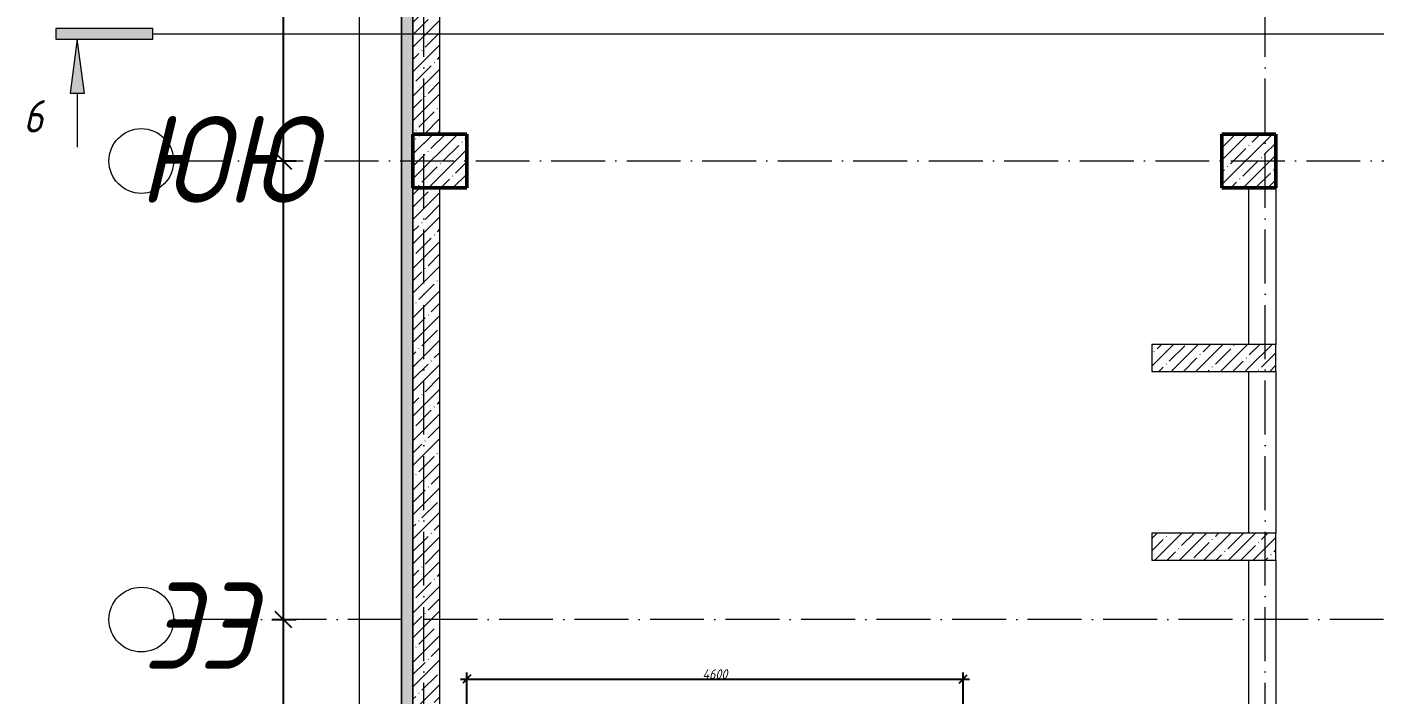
# Model space of a CAD drawing. Header units: millimetres. Extents: x -401725 to 250493, y 305116 to 802890.
# Drawn here: x -356780 to -344291, y 536107 to 542289 of the extents above; entities that cross this region are included whole.
import ezdxf

# ---------------------------------------------------------------- set-up
doc = ezdxf.new("R2010")
doc.units = ezdxf.units.MM
doc.linetypes.add('50_200_ШТРИХ_1Т_ш5_п1_п1_', pattern=[700, 500, -100, 0, -100])
for name, color, linetype, lineweight in [('A-____-____-DIMS', 7, 'Continuous', 9), ('A-FLOR-____-OTLN', 7, 'Continuous', 9), ('A-WALL-____-MCUT', 7, 'Continuous', 13), ('A-WALL-____-MCUT-1', 7, 'Continuous', 9), ('A-WALL-____-MCUT-3', 7, 'Continuous', 9), ('A-WALL-____-OTLN', 7, 'Continuous', 9), ('A-WALL-____-PATT-1', 7, 'Continuous', 9), ('G-____-____-SYMB', 7, 'Continuous', 9), ('S-COLS-____-MCUT', 7, 'Continuous', 50), ('S-COLS-____-OTLN', 7, 'Continuous', 9), ('S-GRID-____-IDEN', 7, 'Continuous', 9), ('S-GRID-____-OTLN-1', 7, '50_200_ШТРИХ_1Т_ш5_п1_п1_', 9)]:
    doc.layers.add(name, color=color, linetype=linetype, lineweight=lineweight)
doc.layers.add('G-____-____-SYMB-1', color=9, linetype='Continuous', lineweight=9, true_color=0x808080)
doc.styles.add('ISOCPEUR_I', font='isocpeui.ttf', dxfattribs={"width": 0.9, "height": 2.5})
doc.styles.add('ISOCPEUR_I_1', font='isocpeui.ttf', dxfattribs={"width": 0.85, "height": 2.5})
doc.styles.add('ISOCPEUR_I_7', font='isocpeui.ttf', dxfattribs={"width": 0.9, "height": 90})
doc.dimstyles.new('ISO-1_8_0_9К_СРЕДНИЙ_Кладочные', dxfattribs={"dimscale": 304.8, "dimtxt": 89.638306, "dimasz": 0.246063, "dimexe": 0.19685, "dimexo": 0, "dimgap": 0, "dimtad": 1, "dimdec": 3, "dimrnd": 0.001, "dimdsep": 46, "dimtxsty": 'ISOCPEUR_I_7', "dimblk1": 'OBLIQUE', "dimblk2": 'OBLIQUE', "dimsah": 1, "dimcen": 0.09, "dimdle": 0.19685, "dimazin": 0, "dimtfac": 1, "dimtdec": 4, "dimtix": 1, "dimtmove": 2, "dimatfit": 3, "dimfxl": 1, "dimtvp": 1, "dimtolj": 1, "dimtzin": 0, "dimarcsym": 2})
doc.dimstyles.new('ISO-2_5_0_9К_БОЛЬШОЙ_ОСИ', dxfattribs={"dimscale": 304.8, "dimtxt": 248.995294, "dimasz": 0.492126, "dimexe": 0.393701, "dimexo": 0, "dimgap": 0, "dimtad": 1, "dimdec": 0, "dimzin": 0, "dimdsep": 46, "dimtxsty": 'ISOCPEUR_I', "dimblk1": 'OBLIQUE', "dimblk2": 'OBLIQUE', "dimsah": 1, "dimcen": 0.09, "dimdle": 0.393701, "dimazin": 0, "dimtfac": 1, "dimtdec": 4, "dimtix": 1, "dimtmove": 0, "dimatfit": 3, "dimfxl": 1, "dimtvp": 1, "dimtolj": 1, "dimtzin": 0, "dimarcsym": 2})
pattern_1 = [(45, (-350751.34, 459015.94), (-114.04925, 114.04925), []), (45, (-350637.3, 459015.94), (-114.04925, 114.04925), [201.612, -40.322, 3.353, -36.97])]

# ---------------------------------------------------------------- blocks, each defined once
blk = doc.blocks.new('BSC_Колонна _Прямоугольная - 500х500-V45-АР1_Кладочный план подвала в осях 1-64_Ю-ЯЯ')
at = {"layer": 'S-COLS-____-OTLN'}
h = blk.add_hatch(dxfattribs=at)
h.set_pattern_fill('FP_52', color=256, style=0, pattern_type=2)
h.set_pattern_definition([(45, (2200, -82031.04), (-114.04925, 114.04925), []), (45, (2314.05, -82031.04), (-114.04925, 114.04925), [201.613, -40.323, 3.353, -36.97])])
h.paths.add_polyline_path([(-250, -250), (250, -250), (250, 250), (-250, 250)], flags=0)
at = {"layer": 'S-COLS-____-MCUT'}
for p, q in [((250, 250), (-250, 250)), ((-250, 250), (-250, -250)), ((250, -250), (250, 250)), ((-250, -250), (250, -250))]:
    blk.add_line(p, q, dxfattribs=at)
blk = doc.blocks.new('BSC_Колонна _Прямоугольная - 500х500-V49-АР1_Кладочный план подвала в осях 1-64_Ю-ЯЯ')
at = {"layer": 'S-COLS-____-OTLN'}
h = blk.add_hatch(dxfattribs=at)
h.set_pattern_fill('FP_62', color=256, style=0, pattern_type=2)
h.set_pattern_definition([(45, (-5300, -82031.04), (-114.04925, 114.04925), []), (45, (-5185.95, -82031.04), (-114.04925, 114.04925), [201.613, -40.323, 3.353, -36.97])])
h.paths.add_polyline_path([(-250, -250), (250, -250), (250, 250), (-250, 250)], flags=0)
at = {"layer": 'S-COLS-____-MCUT'}
for p, q in [((250, 250), (-250, 250)), ((-250, 250), (-250, -250)), ((250, -250), (250, 250)), ((-250, -250), (250, -250))]:
    blk.add_line(p, q, dxfattribs=at)
blk = doc.blocks.new('Ось сетки - Круг_Ø6_00__ISO-2_5_0_9K_-25732049-АР1_Кладочный план подвала в осях 1-64_Ю-ЯЯ')
at = {"layer": 'S-GRID-____-IDEN'}
blk.add_circle((0, 0), 3, dxfattribs=at)
blk = doc.blocks.new('_Oblique')
at = {"color": 0, "linetype": 'ByBlock', "lineweight": -2}
blk.add_line((-0.5, -0.5), (0.5, 0.5), dxfattribs=at)
blk = doc.blocks.new('*D8493')
at = {"layer": 'A-____-____-DIMS', "color": 0, "lineweight": -2, "transparency": 16777216}
for p, q in [((-354403, 535477), (-354403, 536917)), ((-354509, 536797), (-354283, 536797)), ((-354509, 535597), (-354283, 535597))]:
    blk.add_line(p, q, dxfattribs=at)
at = {"layer": 'Defpoints', "color": 0, "transparency": 16777216}
for p in [(-354509, 536797), (-354403, 536797), (-354509, 535597)]:
    blk.add_point(p, dxfattribs=at)
at = {"layer": 'A-____-____-DIMS', "color": 0, "lineweight": -2, "transparency": 16777216, "xscale": 150, "yscale": 150, "zscale": 150}
for p, rotation in [((-354403, 536797), 90), ((-354403, 535597), 270)]:
    blk.add_blockref('_Oblique', p, dxfattribs=dict(at, rotation=rotation))
at = {"layer": 'A-____-____-DIMS', "color": 0, "transparency": 16777216, "insert": (-354404, 536197), "char_height": 2.5, "width": 701.02, "attachment_point": 5, "rotation": 90, "style": 'ISOCPEUR_I'}
blk.add_mtext('\\A1;1200', dxfattribs=at)
blk = doc.blocks.new('*D8494')
at = {"layer": 'A-____-____-DIMS', "color": 0, "lineweight": -2, "transparency": 16777216}
for p, q in [((-354403, 536677), (-354403, 541167)), ((-354509, 541047), (-354283, 541047)), ((-354509, 536797), (-354283, 536797))]:
    blk.add_line(p, q, dxfattribs=at)
at = {"layer": 'Defpoints', "color": 0, "transparency": 16777216}
for p in [(-354509, 541047), (-354403, 541047), (-354509, 536797)]:
    blk.add_point(p, dxfattribs=at)
at = {"layer": 'A-____-____-DIMS', "color": 0, "lineweight": -2, "transparency": 16777216, "xscale": 150, "yscale": 150, "zscale": 150}
for p, rotation in [((-354403, 541047), 90), ((-354403, 536797), 270)]:
    blk.add_blockref('_Oblique', p, dxfattribs=dict(at, rotation=rotation))
at = {"layer": 'A-____-____-DIMS', "color": 0, "transparency": 16777216, "insert": (-354404, 538922), "char_height": 2.5, "width": 781.46, "attachment_point": 5, "rotation": 90, "style": 'ISOCPEUR_I'}
blk.add_mtext('\\A1;4250', dxfattribs=at)
blk = doc.blocks.new('*D8495')
at = {"layer": 'A-____-____-DIMS', "color": 0, "lineweight": -2, "transparency": 16777216}
for p, q in [((-354403, 540927), (-354403, 544717)), ((-354509, 544597), (-354283, 544597)), ((-354509, 541047), (-354283, 541047))]:
    blk.add_line(p, q, dxfattribs=at)
at = {"layer": 'Defpoints', "color": 0, "transparency": 16777216}
for p in [(-354509, 544597), (-354403, 544597), (-354509, 541047)]:
    blk.add_point(p, dxfattribs=at)
at = {"layer": 'A-____-____-DIMS', "color": 0, "lineweight": -2, "transparency": 16777216, "xscale": 150, "yscale": 150, "zscale": 150}
for p, rotation in [((-354403, 544597), 90), ((-354403, 541047), 270)]:
    blk.add_blockref('_Oblique', p, dxfattribs=dict(at, rotation=rotation))
at = {"layer": 'A-____-____-DIMS', "color": 0, "transparency": 16777216, "insert": (-354404, 542822), "char_height": 2.5, "width": 758.48, "attachment_point": 5, "rotation": 90, "style": 'ISOCPEUR_I'}
blk.add_mtext('\\A1;3550', dxfattribs=at)
blk = doc.blocks.new('Разрез - Заголовок разреза-10218885-АР1_Кладочный план подвала в осях 1-64_Ю-ЯЯ')
at = {"layer": 'G-____-____-SYMB'}
for points in [[(0, 0.5), (0, -0.5), (-9, -0.5), (-9, 0.5)], [(-6.34, -5.5), (-7.66, -5.5), (-7, -0.5)]]:
    blk.add_hatch(color=256, dxfattribs=at).paths.add_polyline_path(points, flags=0)
for p, q in [((0, 0.5), (-9, 0.5)), ((-9, 0.5), (-9, -0.5)), ((0, -0.5), (0, 0.5)), ((-9, -0.5), (0, -0.5)), ((-7, -0.5), (-7.66, -5.5)), ((-6.34, -5.5), (-7, -0.5)), ((-7.66, -5.5), (-6.34, -5.5)), ((-7, -5.5), (-7, -10.5))]:
    blk.add_line(p, q, dxfattribs=at)
blk = doc.blocks.new('*D8308')
at = {"layer": 'A-____-____-DIMS', "color": 0, "lineweight": -2, "transparency": 16777216}
for p, q in [((-352701, 535847), (-352701, 536306)), ((-348101, 535847), (-348101, 536306)), ((-352761, 536246), (-348041, 536246))]:
    blk.add_line(p, q, dxfattribs=at)
at = {"layer": 'Defpoints', "color": 0, "transparency": 16777216}
for p in [(-348101, 536246), (-352701, 535847), (-348101, 535847)]:
    blk.add_point(p, dxfattribs=at)
at = {"layer": 'A-____-____-DIMS', "color": 0, "lineweight": -2, "transparency": 16777216, "xscale": 75, "yscale": 75, "zscale": 75, "rotation": 180}
blk.add_blockref('_Oblique', (-352701, 536246), dxfattribs=at)
at = {"layer": 'A-____-____-DIMS', "color": 0, "lineweight": -2, "transparency": 16777216, "xscale": 75, "yscale": 75, "zscale": 75}
blk.add_blockref('_Oblique', (-348101, 536246), dxfattribs=at)
at = {"layer": 'A-____-____-DIMS', "color": 0, "transparency": 16777216, "insert": (-350401, 536291), "char_height": 90, "width": 562.65, "attachment_point": 5, "style": 'ISOCPEUR_I_7'}
blk.add_mtext('\\A1;4600', dxfattribs=at)

msp = doc.modelspace()

# ---------------------------------------------------------------- hatches: boundary and pattern name
at = {"layer": 'A-WALL-____-PATT-1'}
h = msp.add_hatch(dxfattribs=at)
h.set_pattern_fill('FP_54', color=256, style=0, pattern_type=2)
h.set_pattern_definition([(0, (-350751.34, 459015.94), (120.967, 69.841), [80.645, -161.29]), (120, (-350751.34, 459015.94), (-120.96808, 69.84086), [80.645, -161.29]), (60, (-350751.34, 459015.94), (-8e-05, 139.68186), [0, -161.29, 80.645, 0])])
h.paths.add_polyline_path([(-353203.3432, 514094.983), (-353203.3432, 544798.983), (-353303.3432, 544798.983), (-353303.3432, 514094.983)], flags=0)
h = msp.add_hatch(dxfattribs=at)
h.set_pattern_fill('FP_1', color=256, style=0, pattern_type=2)
h.set_pattern_definition(pattern_1)
h.paths.add_polyline_path([(-353201.3432, 541296.983), (-352951.3432, 541296.983), (-352951.3432, 544196.983), (-353201.3432, 544196.983)], flags=0)
h = msp.add_hatch(dxfattribs=at)
h.set_pattern_fill('FP_1', color=256, style=0, pattern_type=2)
h.set_pattern_definition(pattern_1)
h.paths.add_polyline_path([(-353201.3432, 535846.983), (-352951.3432, 535846.983), (-352951.3432, 540796.983), (-353201.3432, 540796.983), (-353201.3432, 538842.9958)], flags=0)
h = msp.add_hatch(dxfattribs=at)
h.set_pattern_fill('FP_1', color=256, style=0, pattern_type=2)
h.set_pattern_definition(pattern_1)
h.paths.add_polyline_path([(-346351.3432, 539096.983), (-345451.3432, 539096.983), (-345451.3432, 539346.983), (-346351.3432, 539346.983)], flags=0)
h = msp.add_hatch(dxfattribs=at)
h.set_pattern_fill('FP_1', color=256, style=0, pattern_type=2)
h.set_pattern_definition(pattern_1)
h.paths.add_polyline_path([(-345451.3432, 537346.983), (-345201.3432, 537346.983), (-345201.3432, 537596.983), (-345451.3432, 537596.983)], flags=0)
h.paths.add_polyline_path([(-345201.3432, 539096.983), (-345201.3432, 539346.983), (-345451.3432, 539346.983), (-345451.3432, 539096.983)], flags=0)
h = msp.add_hatch(dxfattribs=at)
h.set_pattern_fill('FP_1', color=256, style=0, pattern_type=2)
h.set_pattern_definition(pattern_1)
h.paths.add_polyline_path([(-345451.3432, 537346.983), (-345451.3432, 537596.983), (-346351.3432, 537596.983), (-346351.3432, 537346.983)], flags=0)

# ---------------------------------------------------------------- linework, layer by layer
at = {"layer": 'A-FLOR-____-OTLN'}
msp.add_line((-353701.3432, 545196.983), (-353701.3432, 513696.983), dxfattribs=at)
at = {"layer": 'A-WALL-____-MCUT'}
for p, q in [((-353311.3432, 544806.983), (-353311.3432, 514086.983)), ((-353303.3432, 514094.983), (-353303.3432, 544798.983))]:
    msp.add_line(p, q, dxfattribs=at)
at = {"layer": 'A-WALL-____-MCUT-1'}
for p, q in [((-353201.3432, 544196.983), (-353201.3432, 541296.983)), ((-352951.3432, 541296.983), (-352951.3432, 544196.983)), ((-353201.3432, 540796.983), (-353201.3432, 535846.983)), ((-352951.3432, 535846.983), (-352951.3432, 540796.983)), ((-345451.3432, 539346.983), (-346351.3432, 539346.983)), ((-346351.3432, 539346.983), (-346351.3432, 539096.983)), ((-345201.3432, 539346.983), (-345451.3432, 539346.983)), ((-345201.3432, 539096.983), (-345201.3432, 539346.983)), ((-346351.3432, 539096.983), (-345451.3432, 539096.983)), ((-345451.3432, 539096.983), (-345201.3432, 539096.983)), ((-345451.3432, 537596.983), (-346351.3432, 537596.983)), ((-346351.3432, 537596.983), (-346351.3432, 537346.983)), ((-345201.3432, 537596.983), (-345451.3432, 537596.983)), ((-345201.3432, 537346.983), (-345201.3432, 537596.983)), ((-346351.3432, 537346.983), (-345451.3432, 537346.983)), ((-345451.3432, 537346.983), (-345201.3432, 537346.983))]:
    msp.add_line(p, q, dxfattribs=at)
at = {"layer": 'A-WALL-____-MCUT-3'}
msp.add_line((-353203.3432, 514194.983), (-353203.3432, 544698.983), dxfattribs=at)
at = {"layer": 'A-WALL-____-OTLN'}
for p, q in [((-345451.3432, 539346.983), (-345451.3432, 540796.983)), ((-345201.3432, 540796.983), (-345201.3432, 539346.983)), ((-345451.3432, 537596.983), (-345451.3432, 539096.983)), ((-345201.3432, 539096.983), (-345201.3432, 537596.983)), ((-345451.3432, 535846.983), (-345451.3432, 537346.983)), ((-345201.3432, 537346.983), (-345201.3432, 535846.983))]:
    msp.add_line(p, q, dxfattribs=at)
at = {"layer": 'G-____-____-SYMB-1'}
msp.add_line((-355613.4461, 542224.9935), (-246620.9926, 542224.9935), dxfattribs=at)
at = {"layer": 'S-GRID-____-OTLN-1'}
for p, q in [((-353101.3432, 511907.5288), (-353101.3432, 549908.7924)), ((-345301.3432, 511907.5288), (-345301.3432, 549908.7924)), ((-355420.1134, 541046.983), (-246676.9366, 541046.983)), ((-303596.7455, 536796.983), (-355420.1134, 536796.983))]:
    msp.add_line(p, q, dxfattribs=at)

# ---------------------------------------------------------------- block references
at = {"layer": 'G-____-____-SYMB', "xscale": 99.99999999999993, "yscale": 99.99999999999993, "zscale": 99.99999999999993}
msp.add_blockref('Разрез - Заголовок разреза-10218885-АР1_Кладочный план подвала в осях 1-64_Ю-ЯЯ', (-355613.4461, 542224.9935), dxfattribs=at)
at = {"layer": 'S-COLS-____-OTLN'}
for name, p in [('BSC_Колонна _Прямоугольная - 500х500-V45-АР1_Кладочный план подвала в осях 1-64_Ю-ЯЯ', (-352951.3432, 541046.983)), ('BSC_Колонна _Прямоугольная - 500х500-V49-АР1_Кладочный план подвала в осях 1-64_Ю-ЯЯ', (-345451.3432, 541046.983))]:
    msp.add_blockref(name, p, dxfattribs=at)
at = {"layer": 'S-GRID-____-IDEN', "xscale": 99.99999999999993, "yscale": 99.99999999999993, "zscale": 99.99999999999993}
for p, rotation in [((-355720.1134, 541046.983), 269.9999999999995), ((-355720.1134, 536796.983), 89.9999999999998)]:
    msp.add_blockref('Ось сетки - Круг_Ø6_00__ISO-2_5_0_9K_-25732049-АР1_Кладочный план подвала в осях 1-64_Ю-ЯЯ', p, dxfattribs=dict(at, rotation=rotation))

# ---------------------------------------------------------------- texts
at = {"layer": 'G-____-____-SYMB', "insert": (-356813.2126, 541611.1872), "char_height": 300, "width": 256.54, "attachment_point": 1, "style": 'ISOCPEUR_I_1'}
msp.add_mtext('\\fISOCPEUR|b0|i1|c204|p34|;6', dxfattribs=at)
at = {"layer": 'S-GRID-____-IDEN', "char_height": 800, "attachment_point": 1, "style": 'ISOCPEUR_I'}
for s, insert, width in [('ЮЮ', (-355744.2278, 541460.8691), 533.923875), ('ЭЭ', (-355703.5188, 537140.3125), 447.341625)]:
    msp.add_mtext(s, dxfattribs=dict(at, insert=insert, width=width))

# ---------------------------------------------------------------- dimensions: what is measured, and where the dimension line sits
at = {"layer": 'A-____-____-DIMS'}
for base, p1, p2, override, picture, middle in [((-354402.7388, 544596.983), (-354508.8048, 541046.983), (-354508.8048, 544596.983), {"dimtxt": 400, "dimpost": '<>', "dimfxl": 3550}, '*D8495', (-354403.9888, 542821.983)), ((-354402.7388, 541046.983), (-354508.8048, 536796.983), (-354508.8048, 541046.983), {"dimtxt": 400, "dimpost": '<>', "dimfxl": 4250}, '*D8494', (-354403.9888, 538921.983)), ((-354402.7388, 536796.983), (-354508.8048, 535596.983), (-354508.8048, 536796.983), {"dimtxt": 400, "dimpost": '<>', "dimfxl": 1200}, '*D8493', (-354403.9888, 536196.983))]:
    dim = msp.add_linear_dim(base=base, p1=p1, p2=p2, angle=90, dimstyle='ISO-2_5_0_9К_БОЛЬШОЙ_ОСИ', override=override, dxfattribs=at)
    dim.commit()
    dim.dimension.update_dxf_attribs({"geometry": picture, "text_midpoint": middle})
dim = msp.add_linear_dim(base=(-348101.3432, 536245.9285), p1=(-352701.3432, 535846.983), p2=(-348101.3432, 535846.983), dimstyle='ISO-1_8_0_9К_СРЕДНИЙ_Кладочные', override={"dimtxt": 400, "dimpost": '<>', "dimfxl": 4600}, dxfattribs=at)
dim.commit()
dim.dimension.update_dxf_attribs({"geometry": '*D8308', "text_midpoint": (-350401.3432, 536290.9285)})

doc.saveas('drawing.dxf')
